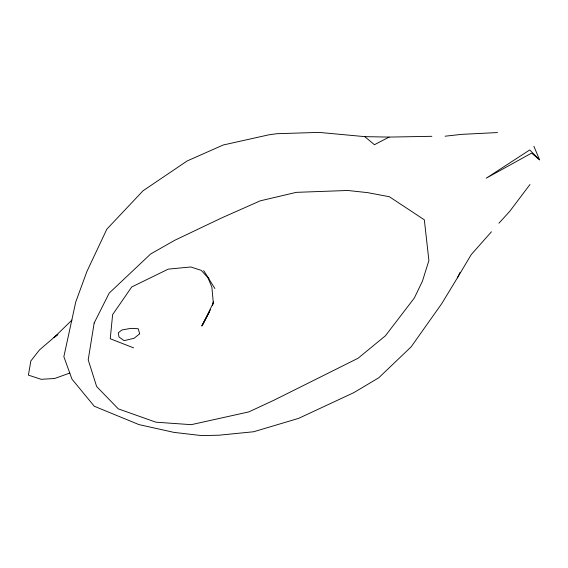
<?xml version="1.0" encoding="UTF-8"?>
<svg xmlns="http://www.w3.org/2000/svg" width="568" height="568" viewBox="0 0 568 568"><rect width="100%" height="100%" fill="white"/><g stroke="black" fill="none" stroke-linecap="round" stroke-linejoin="round"><path stroke-width="0.85" d="M212.489 305.094L213.319 301.828M212.56 305.172L213.298 302.843L211.885 287.245L207.583 276.85L214.896 288.551M201.967 325.996L213.298 302.843M431.85 136.306L389.151 137.087L364.798 136.639L318.996 132.394L276.921 133.7L268.82 134.829L223.189 145.01L187.177 160.95L143.058 190.756L106.848 229.145L86.883 271.532L75.736 302.027L63.857 356.676L71.93 379.069L94.267 406.248L138.954 424.601L173.957 432.383L201.69 435.606L219.078 435.195L253.647 431.758L298.661 418.353L353.743 392.68L378.721 377.812L411.147 346.849L441.726 303.646L457.375 277.88L460.052 272.349M202.897 324.52L209.28 312.137M201.697 325.854L210.416 309.787M457.375 277.88L471.291 254.528L491.448 231.779M529.972 184.494L509.716 211.374L498.917 223.217M71.98 320.032L54.826 336.739L39.497 349.916L30.857 360.943L28.4 375.121L41.194 379.31L54.635 378.501L69.9 373.006M57.375 334.857L53.946 337.569L57.929 334.453M389.151 137.087L374.426 144.719L364.798 136.639M445.099 136.199L461.67 134.36L497.49 132.557M133.615 347.864L110.242 338.741L112.627 314.622L131.726 286.954L168.234 269.133L190.791 266.974L201.242 270.361L208.996 278.867L203.642 270.616M539.6 159.828L531.556 153.126L486.243 178.182L529.731 149.966L539.6 159.828L533.899 146.331M94.16 323.022L88.203 359.828L96.645 386.531L118.307 408.868L155.888 422.18L191.253 424.672L248.841 411.899L274.166 400.113L358.046 358.266L385.395 335.816L414.299 298.065L422.422 281.238L428.897 260.549L424.324 219.816L389.371 196.734L367.688 192.644L347.708 190.472L296.304 192.353L260.194 200.852L221.832 217.849L174.731 240.299L150.683 253.953L109.212 293.088L94.16 323.022M139.678 333.757L134.147 338.251L124.08 340.658L119.003 336.987L118.272 332.834L121.829 330.008L130.725 328.361L138.209 328.723L139.678 333.757"/></g></svg>
